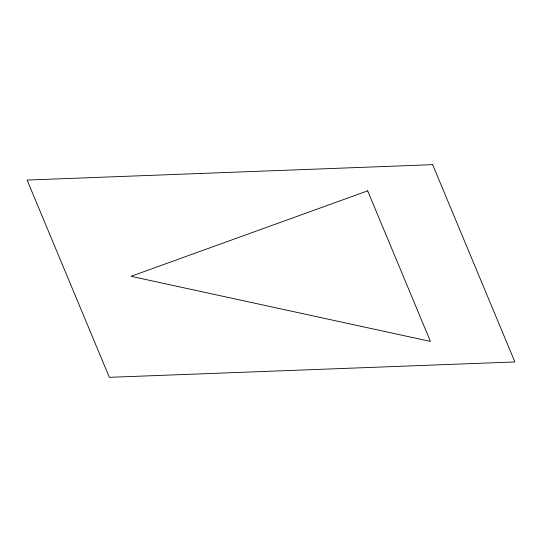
<?xml version="1.0" encoding="UTF-8"?>
<svg xmlns="http://www.w3.org/2000/svg" width="542" height="542" viewBox="0 0 542 542"><rect width="100%" height="100%" fill="white"/><g stroke="black" fill="none" stroke-linecap="round" stroke-linejoin="round"><path stroke-width="0.81" d="M367.679 190.865L131.035 276.312L430.45 341.419L367.679 190.865M432.645 164.666L27.1 180.052L109.355 377.334L514.9 361.948L432.645 164.666"/></g></svg>
